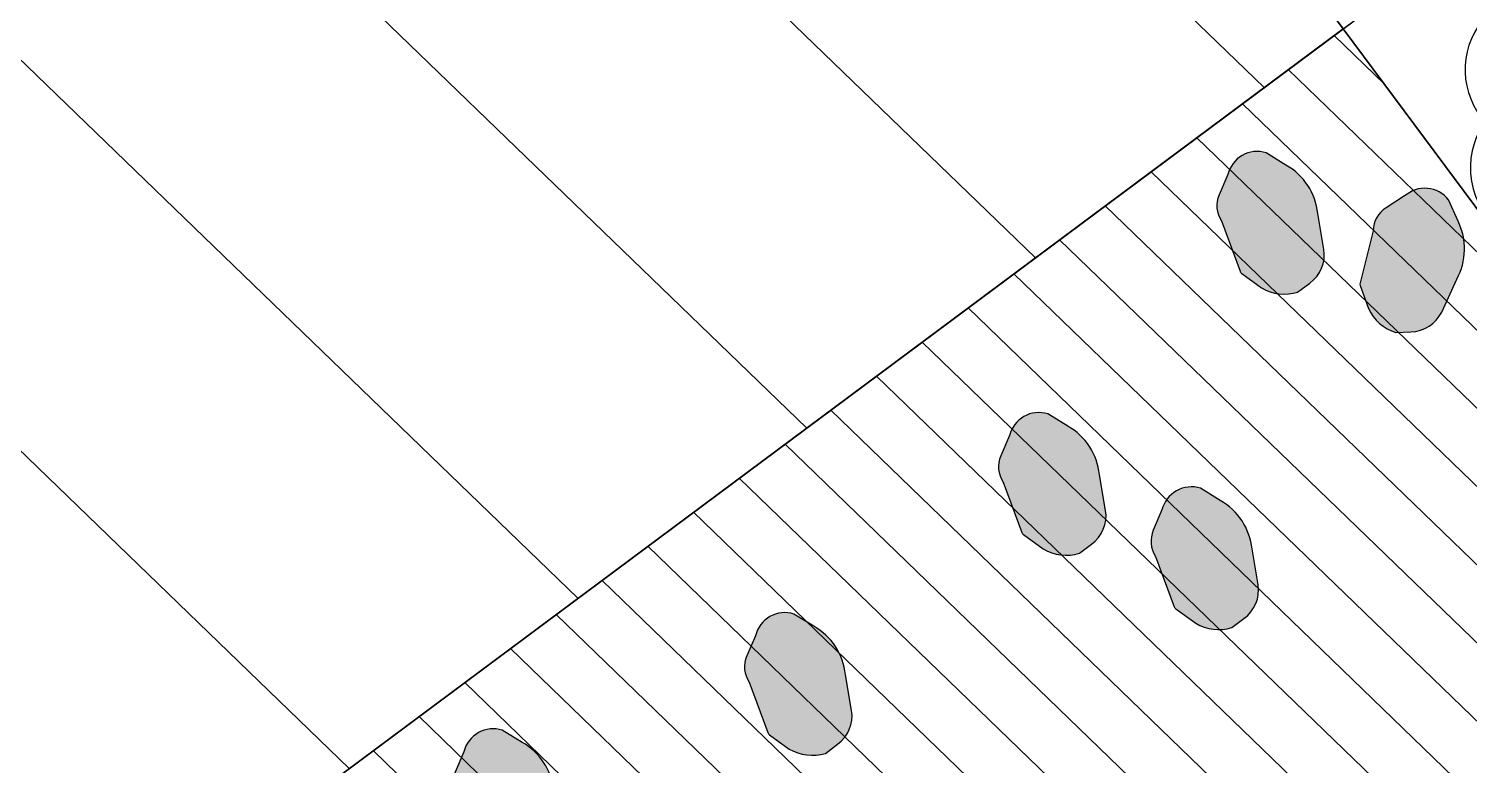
# Model space of a CAD drawing. Header units: millimetres. Extents: x 60.6 to 115.2, y 47.4 to 73.6.
# Drawn here: x 77.38 to 78.192, y 64.152 to 64.568 of the extents above; entities that cross this region are included whole.
import ezdxf

# ---------------------------------------------------------------- set-up
doc = ezdxf.new("R2010")
doc.units = ezdxf.units.MM
doc.layers.add('hatch 3', color=7, linetype='Continuous', true_color=0x57792a)
doc.layers.add('kamni', color=250, linetype='Continuous')
doc.layers.add('trees', color=118, linetype='Continuous')
doc.styles.get("Standard").update_dxf_attribs({"font": 'arial.ttf'})
pattern_1 = [(136, (-529.26526, -497.64566), (-0.110277016, -0.114195193), [])]

# ---------------------------------------------------------------- blocks, each defined once
blk = doc.blocks.new('LCPLSH01')
for centre, radius, start, end in [((0.446, 3.412), 1.847, 346.3016, 127.937), ((-1.236, 3.811), 1, 15.0372, 170.806), ((-2.761, 2.978), 1.563, 72.5978, 215.2219), ((0.759, 2.965), 0.934, 32.9254, 120.2819), ((3.142, 2.675), 1.261, 307.769, 119.5954), ((-1.668, 2.713), 0.987, 50.3249, 170.5642), ((-0.459, 1.628), 1.247, 57.1399, 143.1153), ((2.006, 1.978), 0.912, 340.8702, 60.9139), ((-4.35, 1.579), 0.796, 61.2889, 228.7431), ((3.88, 1.31), 1.227, 268.3457, 71.8076), ((-1.319, 1.127), 1.005, 139.5951, 249.8131), ((-4.238, 0.277), 1.209, 114.2326, 259.6453), ((-2.216, 0.527), 1.063, 126.6685, 258.2542), ((2.206, 0.663), 0.736, 231.9505, 44.6702), ((-3.568, 0.205), 0.702, 124.7304, 241.9446), ((4.087, -0.68), 0.946, 241.471, 65.953), ((-1.551, -0.917), 1.819, 150.2854, 240.9902), ((3.674, -0.514), 0.622, 285.9189, 18.6962), ((1.124, -0.337), 0.788, 217.1947, 347.0018), ((-3.393, -1.595), 1.016, 119.7847, 265.1379), ((-0.759, -0.953), 0.78, 169.7035, 302.4573), ((2.415, -1.209), 0.895, 222.2016, 26.267), ((-2.9, -1.453), 2.114, 165.2089, 256.0533), ((-2.841, -1.611), 0.899, 160.5724, 273.7597), ((3.313, -1.958), 1.211, 224.5472, 16.6452), ((-1.748, -2.534), 0.663, 127.7327, 344.8714), ((0.995, -1.632), 1.276, 247.012, 347.4342), ((3.258, -2.217), 0.543, 212.3243, 34.4884), ((-2.195, -3.318), 1.117, 146.83, 298.3035), ((-2.293, -3.51), 0.405, 149.5216, 313.5871), ((0.043, -2.894), 0.926, 199.638, 340.362), ((1.831, -2.637), 1.602, 221.7693, 335.3394), ((1.786, -3.073), 0.677, 219.6109, 348.6961), ((-0.254, -3.617), 1.355, 187.9214, 329.6272), ((-0.215, -3.606), 0.983, 191.6192, 322.6233), ((0.88, -3.381), 1.586, 253.3841, 324.4756), ((-1.003, -3.58), 1.538, 221.5755, 292.667)]:
    blk.add_arc(centre, radius, start, end)
at = {"flags": 1}
for tag, p in [('SIZE', (-1.268, 1.069)), ('ITEM', (-1.268, 0.212))]:
    blk.add_attdef(tag, p, '', height=0.5, dxfattribs=at)

msp = doc.modelspace()

# ---------------------------------------------------------------- hatches: boundary and pattern name
at = {"layer": 'hatch 3', "linetype": 'Continuous'}
h = msp.add_hatch(dxfattribs=at)
h.set_pattern_fill('ANSI31', color=256, scale=0.05, angle=91, style=0)
h.set_pattern_definition(pattern_1)
h.paths.add_polyline_path([(77.23884, 63.91112), (76.58222, 64.79365), (77.46475, 65.45026), (78.12137, 64.56773)])
h = msp.add_hatch(dxfattribs=at)
h.set_pattern_fill('ANSI31', color=256, scale=0.05, angle=91, style=0)
h.set_pattern_definition(pattern_1)
h.paths.add_polyline_path([(78.77798, 63.6852), (78.12137, 64.56773), (79.0039, 65.22435), (79.66051, 64.34182)])
h = msp.add_hatch(dxfattribs=at)
h.set_pattern_fill('ANSI31', color=41, scale=0.01, angle=91, style=0)
h.set_pattern_definition([(136, (679.413598, -569.155775), (-0.0220554033, -0.0228390387), [])])
h.paths.add_polyline_path([(77.89545, 63.02859), (77.23884, 63.91112), (78.12137, 64.56773), (78.77798, 63.6852)])
at = {"layer": 'kamni', "linetype": 'ByBlock', "ltscale": 2}
h = msp.add_hatch(color=256, dxfattribs=at)
h.set_gradient(color1=(130, 130, 130), color2=(64, 64, 64), one_color=1, tint=0.25, name='INVSPHERICAL')
edge = h.paths.add_edge_path()
edge.add_line((78.09568, 64.41915), (78.10247, 64.42428))
edge.add_arc((78.0911, 64.44028), 0.01963, 305.39237, 368.8351)
edge.add_line((78.1105, 64.4433), (78.10705, 64.46348))
edge.add_arc((78.0716, 64.45981), 0.03564, 5.90656, 60.5835)
edge.add_line((78.0891, 64.49086), (78.07792, 64.49776))
edge.add_arc((78.07283, 64.4815), 0.01704, 72.60044, 166.40453)
edge.add_line((78.05627, 64.4855), (78.05138, 64.47408))
edge.add_arc((78.06554, 64.46788), 0.01546, 156.35972, 213.64895)
edge.add_line((78.05267, 64.45932), (78.06317, 64.43092))
edge.add_arc((78.06559, 64.43173), 0.00256, 198.6321, 234.21049)
edge.add_line((78.0641, 64.42966), (78.07532, 64.42157))
edge.add_arc((78.08826, 64.44357), 0.02552, 239.52881, 286.89879)
h = msp.add_hatch(color=256, dxfattribs=at)
h.set_gradient(color1=(130, 130, 130), color2=(64, 64, 64), one_color=1, tint=0.25, name='INVSPHERICAL')
edge = h.paths.add_edge_path()
edge.add_line((78.15106, 64.39641), (78.15957, 64.3968))
edge.add_arc((78.15924, 64.41643), 0.01963, 270.97832, 334.42105)
edge.add_line((78.17695, 64.40795), (78.1855, 64.42655))
edge.add_arc((78.15418, 64.44356), 0.03564, 331.49251, 386.16945)
edge.add_line((78.18617, 64.45928), (78.18084, 64.47129))
edge.add_arc((78.16745, 64.46076), 0.01704, 38.18639, 131.99047)
edge.add_line((78.15606, 64.47342), (78.14557, 64.46676))
edge.add_arc((78.15375, 64.45364), 0.01546, 121.94567, 179.23489)
edge.add_line((78.13829, 64.45385), (78.1309, 64.42448))
edge.add_arc((78.13336, 64.42379), 0.00256, 164.21805, 199.79643)
edge.add_line((78.13095, 64.42292), (78.13564, 64.40991))
edge.add_arc((78.15874, 64.42074), 0.02552, 205.11476, 252.48474)
h = msp.add_hatch(color=256, dxfattribs=at)
h.set_gradient(color1=(130, 130, 130), color2=(64, 64, 64), one_color=1, tint=0.25, name='INVSPHERICAL')
edge = h.paths.add_edge_path()
edge.add_line((77.97249, 64.27187), (77.97928, 64.277))
edge.add_arc((77.96791, 64.29301), 0.01963, 305.39237, 368.8351)
edge.add_line((77.98731, 64.29602), (77.98386, 64.3162))
edge.add_arc((77.94841, 64.31253), 0.03564, 5.90656, 60.5835)
edge.add_line((77.96591, 64.34358), (77.95473, 64.35048))
edge.add_arc((77.94964, 64.33422), 0.01704, 72.60044, 166.40453)
edge.add_line((77.93308, 64.33823), (77.92819, 64.32681))
edge.add_arc((77.94235, 64.32061), 0.01546, 156.35972, 213.64895)
edge.add_line((77.92948, 64.31204), (77.93998, 64.28364))
edge.add_arc((77.9424, 64.28446), 0.00256, 198.6321, 234.21049)
edge.add_line((77.94091, 64.28238), (77.95213, 64.2743))
edge.add_arc((77.96507, 64.29629), 0.02552, 239.52881, 286.89879)
h = msp.add_hatch(color=256, dxfattribs=at)
h.set_gradient(color1=(130, 130, 130), color2=(64, 64, 64), one_color=1, tint=0.25, name='INVSPHERICAL')
edge = h.paths.add_edge_path()
edge.add_line((78.05854, 64.22995), (78.06534, 64.23508))
edge.add_arc((78.05397, 64.25109), 0.01963, 305.39237, 368.8351)
edge.add_line((78.07337, 64.2541), (78.06992, 64.27428))
edge.add_arc((78.03446, 64.27061), 0.03564, 5.90656, 60.5835)
edge.add_line((78.05197, 64.30166), (78.04079, 64.30856))
edge.add_arc((78.03569, 64.2923), 0.01704, 72.60044, 166.40453)
edge.add_line((78.01913, 64.29631), (78.01424, 64.28489))
edge.add_arc((78.02841, 64.27869), 0.01546, 156.35972, 213.64895)
edge.add_line((78.01554, 64.27012), (78.02603, 64.24172))
edge.add_arc((78.02846, 64.24254), 0.00256, 198.6321, 234.21049)
edge.add_line((78.02696, 64.24046), (78.03818, 64.23238))
edge.add_arc((78.05112, 64.25437), 0.02552, 239.52881, 286.89879)
h = msp.add_hatch(color=256, dxfattribs=at)
h.set_gradient(color1=(130, 130, 130), color2=(64, 64, 64), one_color=1, tint=0.25, name='INVSPHERICAL')
edge = h.paths.add_edge_path()
edge.add_line((77.82916, 64.15899), (77.83596, 64.16412))
edge.add_arc((77.82459, 64.18013), 0.01963, 305.39237, 368.8351)
edge.add_line((77.84399, 64.18314), (77.84054, 64.20332))
edge.add_arc((77.80508, 64.19965), 0.03564, 5.90656, 60.5835)
edge.add_line((77.82259, 64.2307), (77.81141, 64.2376))
edge.add_arc((77.80631, 64.22134), 0.01704, 72.60044, 166.40453)
edge.add_line((77.78976, 64.22535), (77.78487, 64.21393))
edge.add_arc((77.79903, 64.20773), 0.01546, 156.35972, 213.64895)
edge.add_line((77.78616, 64.19916), (77.79666, 64.17076))
edge.add_arc((77.79908, 64.17158), 0.00256, 198.6321, 234.21049)
edge.add_line((77.79758, 64.1695), (77.8088, 64.16142))
edge.add_arc((77.82174, 64.18341), 0.02552, 239.52881, 286.89879)
h = msp.add_hatch(color=256, dxfattribs=at)
h.set_gradient(color1=(130, 130, 130), color2=(64, 64, 64), one_color=1, tint=0.25, name='INVSPHERICAL')
edge = h.paths.add_edge_path()
edge.add_line((77.66462, 64.09349), (77.67142, 64.09862))
edge.add_arc((77.66005, 64.11462), 0.01963, 305.39237, 368.8351)
edge.add_line((77.67945, 64.11764), (77.676, 64.13782))
edge.add_arc((77.64054, 64.13415), 0.03564, 5.90656, 60.5835)
edge.add_line((77.65805, 64.1652), (77.64687, 64.17209))
edge.add_arc((77.64178, 64.15584), 0.01704, 72.60044, 166.40453)
edge.add_line((77.62522, 64.15984), (77.62033, 64.14842))
edge.add_arc((77.63449, 64.14222), 0.01546, 156.35972, 213.64895)
edge.add_line((77.62162, 64.13366), (77.63212, 64.10526))
edge.add_arc((77.63454, 64.10607), 0.00256, 198.6321, 234.21049)
edge.add_line((77.63305, 64.104), (77.64426, 64.09591))
edge.add_arc((77.6572, 64.1179), 0.02552, 239.52881, 286.89879)

# ---------------------------------------------------------------- linework, layer by layer
at = {"layer": 'Defpoints'}
for p, q in [((75.47377, 62.5979), (80.24076, 66.14459)), ((78.77798, 63.6852), (76.94817, 66.14459))]:
    msp.add_line(p, q, dxfattribs=at)
msp.add_lwpolyline([(77.89545, 63.02859), (77.23884, 63.91112), (78.12137, 64.56773), (78.77798, 63.6852), (77.89545, 63.02859)], close=True, dxfattribs=at)
at = {"layer": 'hatch 3', "linetype": 'Continuous'}
for points in [[(77.23884, 63.91112), (76.58222, 64.79365), (77.46475, 65.45026), (78.12137, 64.56773), (77.23884, 63.91112)], [(78.77798, 63.6852), (78.12137, 64.56773), (79.0039, 65.22435), (79.66051, 64.34182), (78.77798, 63.6852)]]:
    msp.add_lwpolyline(points, close=True, dxfattribs=at)
at = {"layer": 'kamni'}
for points in [[(78.09568, 64.41915), (78.10247, 64.42428, 0.284116), (78.1105, 64.4433), (78.10705, 64.46348, 0.243205), (78.0891, 64.49086), (78.07792, 64.49776, 0.433796), (78.05627, 64.4855), (78.05138, 64.47408, 0.255311), (78.05267, 64.45932), (78.06317, 64.43092, 0.156499), (78.0641, 64.42966), (78.07532, 64.42157, 0.209685)], [(78.15106, 64.39641), (78.15957, 64.3968, 0.284116), (78.17695, 64.40795), (78.1855, 64.42655, 0.243205), (78.18617, 64.45928), (78.18084, 64.47129, 0.433796), (78.15606, 64.47342), (78.14557, 64.46676, 0.255311), (78.13829, 64.45385), (78.1309, 64.42448, 0.156499), (78.13095, 64.42292), (78.13564, 64.40991, 0.209685)], [(77.97249, 64.27187), (77.97928, 64.277, 0.284116), (77.98731, 64.29602), (77.98386, 64.3162, 0.243205), (77.96591, 64.34358), (77.95473, 64.35048, 0.433796), (77.93308, 64.33823), (77.92819, 64.32681, 0.255311), (77.92948, 64.31204), (77.93998, 64.28364, 0.156499), (77.94091, 64.28238), (77.95213, 64.2743, 0.209685)], [(78.05854, 64.22995), (78.06534, 64.23508, 0.284116), (78.07337, 64.2541), (78.06992, 64.27428, 0.243205), (78.05197, 64.30166), (78.04079, 64.30856, 0.433796), (78.01913, 64.29631), (78.01424, 64.28489, 0.255311), (78.01554, 64.27012), (78.02603, 64.24172, 0.156499), (78.02696, 64.24046), (78.03818, 64.23238, 0.209685)], [(77.82916, 64.15899), (77.83596, 64.16412, 0.284116), (77.84399, 64.18314), (77.84054, 64.20332, 0.243205), (77.82259, 64.2307), (77.81141, 64.2376, 0.433796), (77.78976, 64.22535), (77.78487, 64.21393, 0.255311), (77.78616, 64.19916), (77.79666, 64.17076, 0.156499), (77.79758, 64.1695), (77.8088, 64.16142, 0.209685)], [(77.66462, 64.09349), (77.67142, 64.09862, 0.284116), (77.67945, 64.11764), (77.676, 64.13782, 0.243205), (77.65805, 64.1652), (77.64687, 64.17209, 0.433796), (77.62522, 64.15984), (77.62033, 64.14842, 0.255311), (77.62162, 64.13366), (77.63212, 64.10526, 0.156499), (77.63305, 64.104), (77.64426, 64.09591, 0.209685)]]:
    msp.add_lwpolyline(points, format="xyb", close=True, dxfattribs=at)

# ---------------------------------------------------------------- block references
at = {"layer": 'trees', "xscale": 0.03574890198806043, "yscale": 0.03574890198806043, "zscale": 0.03574890198806043, "rotation": 156.0000000000502}
msp.add_blockref('LCPLSH01', (78.37976, 64.53106), dxfattribs=at)

doc.saveas('drawing.dxf')
